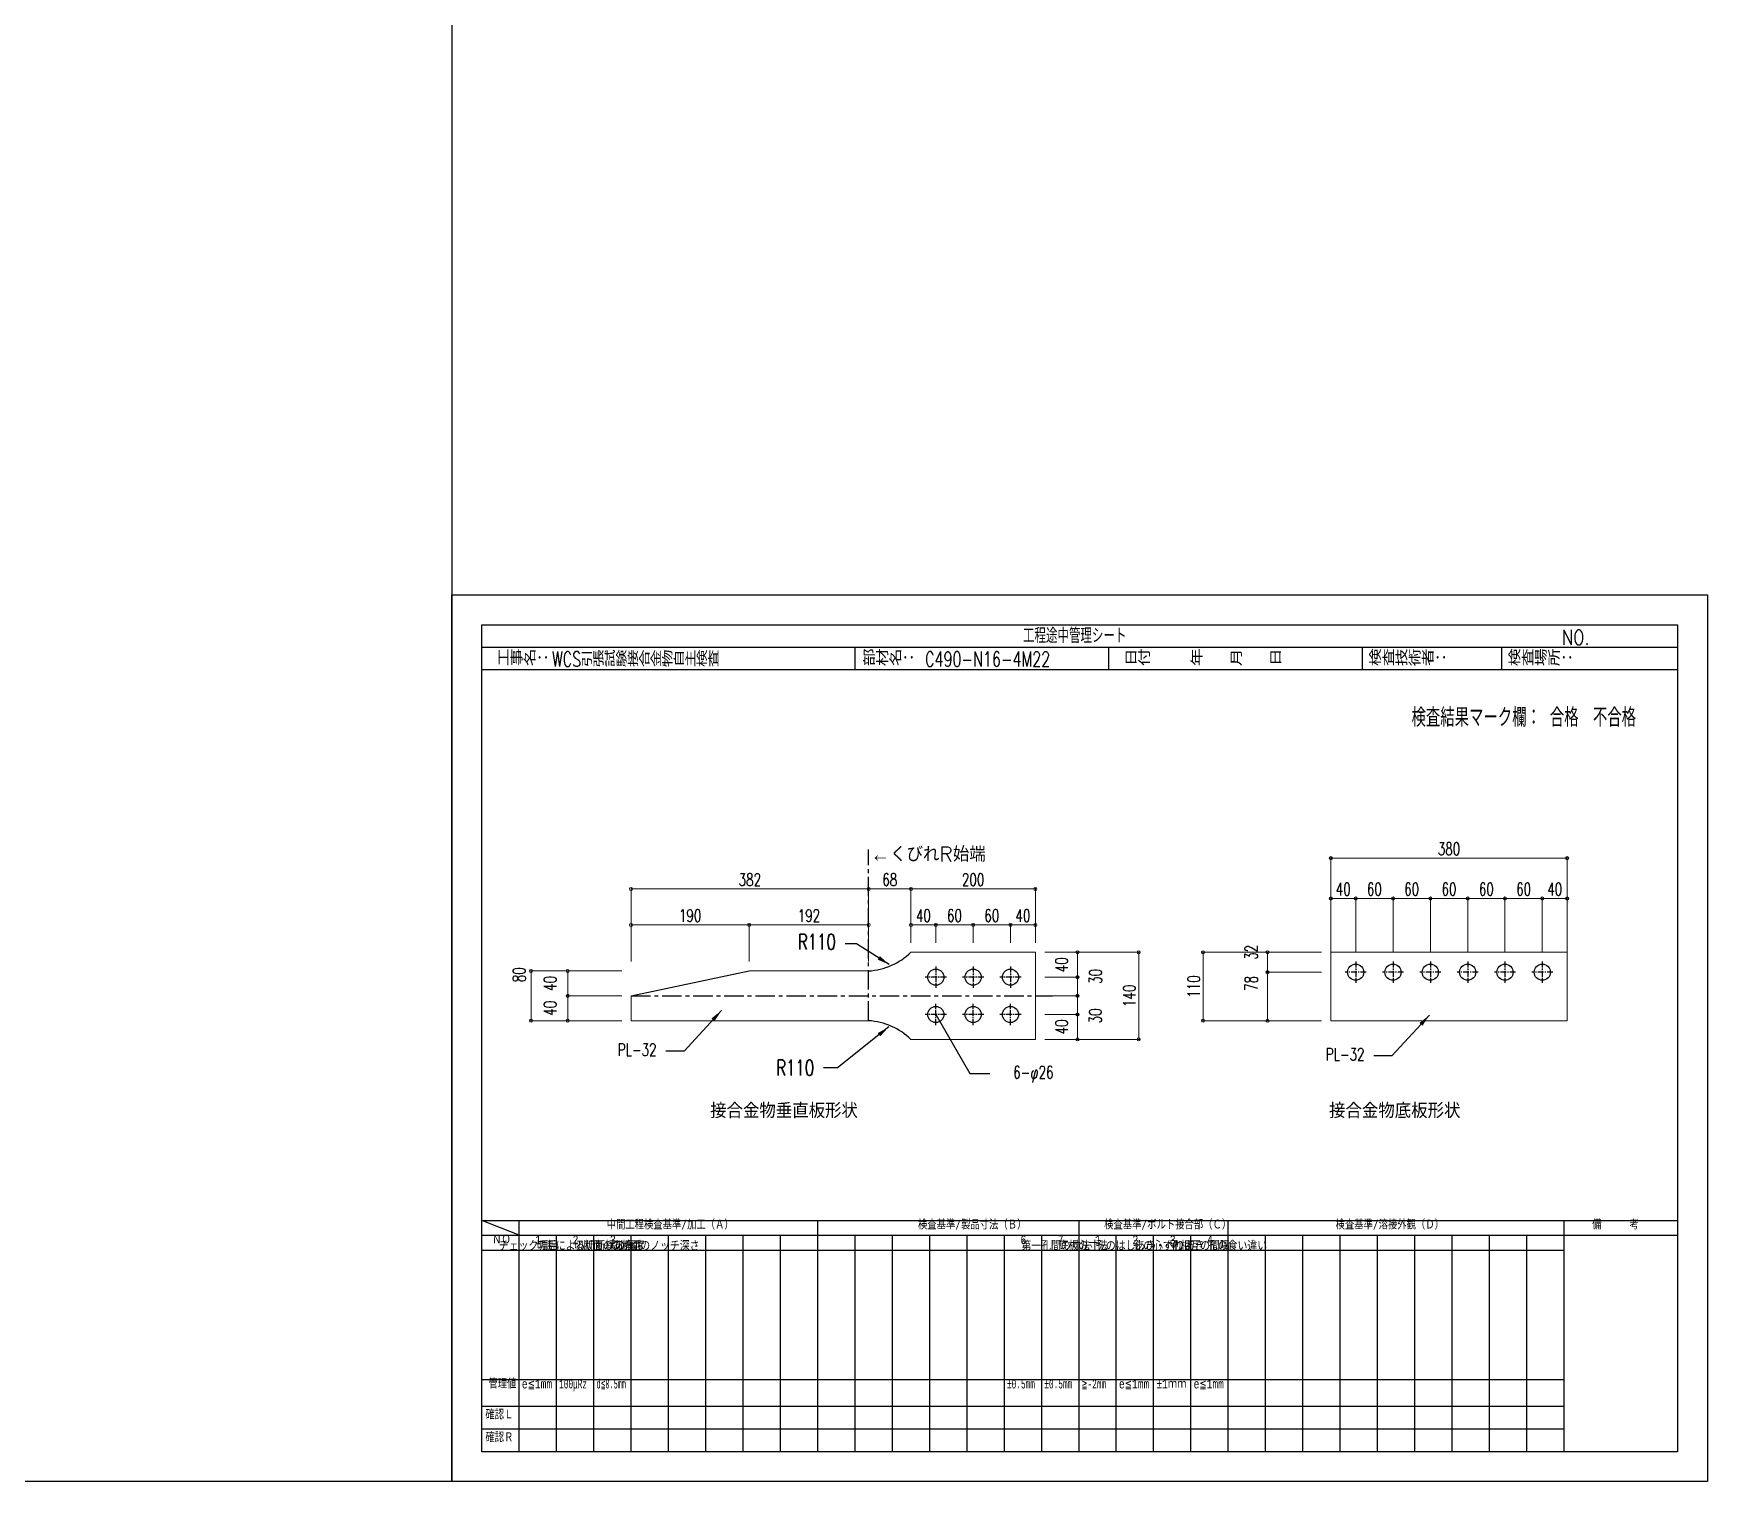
# Model space of a CAD drawing. Header units: millimetres. Extents: x 0 to 29624, y 0 to 14691.
# Drawn here: x 10516 to 13208, y 0 to 2328 of the extents above; entities that cross this region are included whole.
import ezdxf
from ezdxf.enums import TextEntityAlignment as Align

# ---------------------------------------------------------------- set-up
doc = ezdxf.new("R2010")
doc.units = ezdxf.units.MM
doc.header["$LTSCALE"] = 5
doc.linetypes.add('CENTER1', pattern=[10, 6.25, -1.25, 1.25, -1.25])
doc.linetypes.add('JIS_08_50', pattern=[53, 50, -1.125, 0.75, -1.125])
doc.layers.get('0').update_dxf_attribs({"color": 255})
doc.layers.get('DEFPOINTS').update_dxf_attribs({"color": 255})
for name, color, linetype in [('CENTER', 2, 'JIS_08_50'), ('LAYER6', 7, 'Continuous'), ('寸法', 4, 'Continuous'), ('文字', 7, 'Continuous'), ('金物', 142, 'Continuous')]:
    doc.layers.add(name, color=color, linetype=linetype)
doc.styles.add('DLSTANDARD1', font='monotxt.shx', dxfattribs={"width": 0.6, "bigfont": 'extfont'})
doc.styles.add('KANJI', font='simplex.shx', dxfattribs={"width": 0.7, "bigfont": 'extfont2.shx'})
doc.styles.get("Standard").update_dxf_attribs({"font": 'simplex.shx', "width": 0.7, "height": 2.5, "bigfont": '@extfont2.shx'})
doc.styles.add('SUNPOU', font='simplex.shx', dxfattribs={"width": 0.7, "bigfont": 'extfont2.shx'})
doc.styles.add('TATEGAKI', font='txt', dxfattribs={"bigfont": 'bigfont.shx'})
doc.dimstyles.new('コピー(2) - Standard', dxfattribs={"dimtxt": 25, "dimasz": 20, "dimexe": 0.18, "dimexo": 0.0625, "dimgap": 15, "dimtad": 1, "dimdec": 0, "dimzin": 0, "dimdsep": 46, "dimtxsty": 'Standard', "dimblk": 'DOTSMALL', "dimcen": 0.09, "dimadec": 0, "dimazin": 0, "dimtfac": 1, "dimtdec": 0, "dimtofl": 0, "dimtmove": 0, "dimatfit": 3, "dimfxl": 0, "dimtolj": 1, "dimtzin": 0, "dimarcsym": 0})
doc.dimstyles.new('一般寸法-小さめ', dxfattribs={"dimscale": 10, "dimtxt": 2, "dimasz": 0.5, "dimexe": 0.125, "dimexo": 1.5, "dimgap": 0.5, "dimtad": 1, "dimtxsty": 'KANJI', "dimblk": 'ORIGIN', "dimcen": 0, "dimclrd": 256, "dimclre": 256, "dimclrt": 256, "dimadec": 0, "dimazin": 0, "dimtfac": 1, "dimtmove": 2, "dimatfit": 2, "dimfxl": 0, "dimtolj": 2, "dimlwd": 5, "dimlwe": 5, "dimarcsym": 0})

# ---------------------------------------------------------------- blocks, each defined once
blk = doc.blocks.new('_Origin')
at = {"color": 0, "linetype": 'ByBlock', "lineweight": -2}
blk.add_line((0, 0), (-1, 0), dxfattribs=at)
blk.add_circle((0, 0), 0.5, dxfattribs=at)
blk = doc.blocks.new('*D634')
at = {"layer": 'DEFPOINTS', "color": 0}
for p in [(11316.2, 821), (11477, 821), (11477, 741)]:
    blk.add_point(p, dxfattribs=at)
at = {"layer": '寸法', "lineweight": 5}
for p, q in [((11462, 821), (11314.9, 821)), ((11316.2, 746), (11316.2, 816)), ((11462, 741), (11314.9, 741))]:
    blk.add_line(p, q, dxfattribs=at)
at = {"layer": '寸法', "lineweight": 5, "xscale": 5, "yscale": 5, "zscale": 5}
for p, rotation in [((11316.2, 821), 90), ((11316.2, 741), 270)]:
    blk.add_blockref('_Origin', p, dxfattribs=dict(at, rotation=rotation))
at = {"layer": '寸法', "linetype": 'Continuous', "insert": (11297.1, 814.9), "char_height": 20, "attachment_point": 5, "rotation": 90, "style": 'KANJI'}
blk.add_mtext('\\A2;80', dxfattribs=at)
blk = doc.blocks.new('*D636')
at = {"layer": 'DEFPOINTS', "color": 0}
for p in [(12396.6, 851), (12602, 851), (12602, 741)]:
    blk.add_point(p, dxfattribs=at)
at = {"layer": '寸法', "lineweight": 5}
for p, q in [((12587, 851), (12395.3, 851)), ((12396.6, 746), (12396.6, 846)), ((12587, 741), (12395.3, 741))]:
    blk.add_line(p, q, dxfattribs=at)
at = {"layer": '寸法', "lineweight": 5, "xscale": 5, "yscale": 5, "zscale": 5}
for p, rotation in [((12396.6, 851), 90), ((12396.6, 741), 270)]:
    blk.add_blockref('_Origin', p, dxfattribs=dict(at, rotation=rotation))
at = {"layer": '寸法', "linetype": 'Continuous', "insert": (12381.6, 796), "char_height": 20, "attachment_point": 5, "rotation": 90, "style": 'KANJI'}
blk.add_mtext('\\A2;110', dxfattribs=at)
blk = doc.blocks.new('*D635')
at = {"layer": 'DEFPOINTS', "color": 0}
for p in [(12602, 819), (12500.2, 741), (12602, 741)]:
    blk.add_point(p, dxfattribs=at)
at = {"layer": '寸法', "lineweight": 5}
for p, q in [((12587, 819), (12498.9, 819)), ((12500.2, 814), (12500.2, 746)), ((12587, 741), (12498.9, 741))]:
    blk.add_line(p, q, dxfattribs=at)
at = {"layer": '寸法', "lineweight": 5, "xscale": 5, "yscale": 5, "zscale": 5}
for p, rotation in [((12500.2, 819), 90), ((12500.2, 741), 270)]:
    blk.add_blockref('_Origin', p, dxfattribs=dict(at, rotation=rotation))
at = {"layer": '寸法', "linetype": 'Continuous', "insert": (12473.9, 801), "char_height": 20, "attachment_point": 5, "rotation": 90, "style": 'KANJI'}
blk.add_mtext('\\A2;78', dxfattribs=at)
blk = doc.blocks.new('*D637')
at = {"layer": 'DEFPOINTS', "color": 0}
for p in [(11859, 952.8), (11477, 821), (11859, 821)]:
    blk.add_point(p, dxfattribs=at)
at = {"layer": '寸法', "lineweight": 5}
for p, q in [((11477, 836), (11477, 954)), ((11482, 952.8), (11854, 952.8)), ((11859, 836), (11859, 954))]:
    blk.add_line(p, q, dxfattribs=at)
at = {"layer": '寸法', "lineweight": 5, "xscale": 5, "yscale": 5, "zscale": 5, "rotation": 180}
blk.add_blockref('_Origin', (11477, 952.8), dxfattribs=at)
at = {"layer": '寸法', "lineweight": 5, "xscale": 5, "yscale": 5, "zscale": 5}
blk.add_blockref('_Origin', (11859, 952.8), dxfattribs=at)
at = {"layer": '寸法', "linetype": 'Continuous', "insert": (11668, 967.8), "char_height": 20, "attachment_point": 5, "style": 'KANJI'}
blk.add_mtext('\\A2;382', dxfattribs=at)
blk = doc.blocks.new('*D638')
at = {"layer": 'DEFPOINTS', "color": 0}
for p in [(11859, 952.8), (11927, 852.5), (11859, 821)]:
    blk.add_point(p, dxfattribs=at)
at = {"layer": '寸法', "lineweight": 5}
for p, q in [((11859, 836), (11859, 954)), ((11922, 952.8), (11864, 952.8)), ((11927, 867.5), (11927, 954))]:
    blk.add_line(p, q, dxfattribs=at)
at = {"layer": '寸法', "lineweight": 5, "xscale": 5, "yscale": 5, "zscale": 5, "rotation": 180}
blk.add_blockref('_Origin', (11859, 952.8), dxfattribs=at)
at = {"layer": '寸法', "lineweight": 5, "xscale": 5, "yscale": 5, "zscale": 5}
blk.add_blockref('_Origin', (11927, 952.8), dxfattribs=at)
at = {"layer": '寸法', "linetype": 'Continuous', "insert": (11893, 967.8), "char_height": 20, "attachment_point": 5, "style": 'KANJI'}
blk.add_mtext('\\A2;68', dxfattribs=at)
blk = doc.blocks.new('*D639')
at = {"layer": 'DEFPOINTS', "color": 0}
for p in [(12127, 851), (12293.1, 851), (12127, 711)]:
    blk.add_point(p, dxfattribs=at)
at = {"layer": '寸法', "lineweight": 5}
for p, q in [((12142, 851), (12294.4, 851)), ((12293.1, 716), (12293.1, 846)), ((12142, 711), (12294.4, 711))]:
    blk.add_line(p, q, dxfattribs=at)
at = {"layer": '寸法', "lineweight": 5, "xscale": 5, "yscale": 5, "zscale": 5}
for p, rotation in [((12293.1, 851), 90), ((12293.1, 711), 270)]:
    blk.add_blockref('_Origin', p, dxfattribs=dict(at, rotation=rotation))
at = {"layer": '寸法', "linetype": 'Continuous', "insert": (12278.1, 781), "char_height": 20, "attachment_point": 5, "rotation": 90, "style": 'KANJI'}
blk.add_mtext('\\A2;140', dxfattribs=at)
blk = doc.blocks.new('*D652')
at = {"layer": 'DEFPOINTS', "color": 0}
for p in [(12127, 952.8), (11927, 852.5), (12127, 851)]:
    blk.add_point(p, dxfattribs=at)
at = {"layer": '寸法', "lineweight": 5}
for p, q in [((11927, 867.5), (11927, 954)), ((11932, 952.8), (12122, 952.8)), ((12127, 866), (12127, 954))]:
    blk.add_line(p, q, dxfattribs=at)
at = {"layer": '寸法', "lineweight": 5, "xscale": 5, "yscale": 5, "zscale": 5, "rotation": 180}
blk.add_blockref('_Origin', (11927, 952.8), dxfattribs=at)
at = {"layer": '寸法', "lineweight": 5, "xscale": 5, "yscale": 5, "zscale": 5}
blk.add_blockref('_Origin', (12127, 952.8), dxfattribs=at)
at = {"layer": '寸法', "linetype": 'Continuous', "insert": (12027, 967.8), "char_height": 20, "attachment_point": 5, "style": 'KANJI'}
blk.add_mtext('\\A2;200', dxfattribs=at)
blk = doc.blocks.new('*D640')
at = {"layer": 'DEFPOINTS', "color": 0}
for p in [(12127, 851), (12127, 811), (12194.7, 811)]:
    blk.add_point(p, dxfattribs=at)
at = {"layer": '寸法', "lineweight": 5}
for p, q in [((12142, 851), (12195.9, 851)), ((12194.7, 846), (12194.7, 816)), ((12142, 811), (12195.9, 811))]:
    blk.add_line(p, q, dxfattribs=at)
at = {"layer": '寸法', "lineweight": 5, "xscale": 5, "yscale": 5, "zscale": 5}
for p, rotation in [((12194.7, 851), 90), ((12194.7, 811), 270)]:
    blk.add_blockref('_Origin', p, dxfattribs=dict(at, rotation=rotation))
at = {"layer": '寸法', "linetype": 'Continuous', "insert": (12169.2, 831), "char_height": 20, "attachment_point": 5, "rotation": 90, "style": 'KANJI'}
blk.add_mtext('\\A2;40', dxfattribs=at)
blk = doc.blocks.new('*D641')
at = {"layer": 'DEFPOINTS', "color": 0}
for p in [(12127, 751), (12127, 711), (12194.7, 711)]:
    blk.add_point(p, dxfattribs=at)
at = {"layer": '寸法', "lineweight": 5}
for p, q in [((12142, 751), (12195.9, 751)), ((12194.7, 746), (12194.7, 716)), ((12142, 711), (12195.9, 711))]:
    blk.add_line(p, q, dxfattribs=at)
at = {"layer": '寸法', "lineweight": 5, "xscale": 5, "yscale": 5, "zscale": 5}
for p, rotation in [((12194.7, 751), 90), ((12194.7, 711), 270)]:
    blk.add_blockref('_Origin', p, dxfattribs=dict(at, rotation=rotation))
at = {"layer": '寸法', "linetype": 'Continuous', "insert": (12169.2, 731), "char_height": 20, "attachment_point": 5, "rotation": 90, "style": 'KANJI'}
blk.add_mtext('\\A2;40', dxfattribs=at)
blk = doc.blocks.new('*D642')
at = {"layer": 'DEFPOINTS', "color": 0}
for p in [(11375.2, 781), (11477, 781), (11477, 741)]:
    blk.add_point(p, dxfattribs=at)
at = {"layer": '寸法', "lineweight": 5}
for p, q in [((11462, 781), (11373.9, 781)), ((11375.2, 746), (11375.2, 776)), ((11462, 741), (11373.9, 741))]:
    blk.add_line(p, q, dxfattribs=at)
at = {"layer": '寸法', "lineweight": 5, "xscale": 5, "yscale": 5, "zscale": 5}
for p, rotation in [((11375.2, 781), 90), ((11375.2, 741), 270)]:
    blk.add_blockref('_Origin', p, dxfattribs=dict(at, rotation=rotation))
at = {"layer": '寸法', "linetype": 'Continuous', "insert": (11347, 761), "char_height": 20, "attachment_point": 5, "rotation": 90, "style": 'KANJI'}
blk.add_mtext('\\A2;40', dxfattribs=at)
blk = doc.blocks.new('*D643')
at = {"layer": 'DEFPOINTS', "color": 0}
for p in [(11375.2, 821), (11477, 821), (11477, 781)]:
    blk.add_point(p, dxfattribs=at)
at = {"layer": '寸法', "lineweight": 5}
for p, q in [((11462, 821), (11373.9, 821)), ((11375.2, 786), (11375.2, 816)), ((11462, 781), (11373.9, 781))]:
    blk.add_line(p, q, dxfattribs=at)
at = {"layer": '寸法', "lineweight": 5, "xscale": 5, "yscale": 5, "zscale": 5}
for p, rotation in [((11375.2, 821), 90), ((11375.2, 781), 270)]:
    blk.add_blockref('_Origin', p, dxfattribs=dict(at, rotation=rotation))
at = {"layer": '寸法', "linetype": 'Continuous', "insert": (11347, 801), "char_height": 20, "attachment_point": 5, "rotation": 90, "style": 'KANJI'}
blk.add_mtext('\\A2;40', dxfattribs=at)
blk = doc.blocks.new('_DotSmall')
at = {"color": 0, "linetype": 'ByBlock', "const_width": 0.5}
blk.add_lwpolyline([(-0.0625, 0, 1), (0.0625, 0, 1)], format="xyb", close=True, dxfattribs=at)
blk = doc.blocks.new('*D644')
at = {"layer": 'DEFPOINTS', "color": 0}
for p in [(11667, 895), (11477, 821), (11667, 821)]:
    blk.add_point(p, dxfattribs=at)
at = {"layer": '寸法', "lineweight": 5}
for p, q in [((11477, 836), (11477, 896.3)), ((11482, 895), (11662, 895)), ((11667, 836), (11667, 896.3))]:
    blk.add_line(p, q, dxfattribs=at)
at = {"layer": '寸法', "lineweight": 5, "xscale": 5, "yscale": 5, "zscale": 5, "rotation": 180}
blk.add_blockref('_Origin', (11477, 895), dxfattribs=at)
at = {"layer": '寸法', "lineweight": 5, "xscale": 5, "yscale": 5, "zscale": 5}
blk.add_blockref('_Origin', (11667, 895), dxfattribs=at)
at = {"layer": '寸法', "linetype": 'Continuous', "insert": (11572, 910), "char_height": 20, "attachment_point": 5, "style": 'KANJI'}
blk.add_mtext('\\A2;190', dxfattribs=at)
blk = doc.blocks.new('*D645')
at = {"layer": 'DEFPOINTS', "color": 0}
for p in [(11859, 895), (11667, 821), (11859, 821)]:
    blk.add_point(p, dxfattribs=at)
at = {"layer": '寸法', "lineweight": 5}
for p, q in [((11667, 836), (11667, 896.3)), ((11672, 895), (11854, 895)), ((11859, 836), (11859, 896.3))]:
    blk.add_line(p, q, dxfattribs=at)
at = {"layer": '寸法', "lineweight": 5, "xscale": 5, "yscale": 5, "zscale": 5, "rotation": 180}
blk.add_blockref('_Origin', (11667, 895), dxfattribs=at)
at = {"layer": '寸法', "lineweight": 5, "xscale": 5, "yscale": 5, "zscale": 5}
blk.add_blockref('_Origin', (11859, 895), dxfattribs=at)
at = {"layer": '寸法', "linetype": 'Continuous', "insert": (11763, 910), "char_height": 20, "attachment_point": 5, "style": 'KANJI'}
blk.add_mtext('\\A2;192', dxfattribs=at)
blk = doc.blocks.new('*D646')
at = {"layer": 'DEFPOINTS', "color": 0}
for p in [(11967, 895), (11927, 851), (11967, 851)]:
    blk.add_point(p, dxfattribs=at)
at = {"layer": '寸法', "lineweight": 5}
for p, q in [((11927, 866), (11927, 896.3)), ((11932, 895), (11962, 895)), ((11967, 866), (11967, 896.3))]:
    blk.add_line(p, q, dxfattribs=at)
at = {"layer": '寸法', "lineweight": 5, "xscale": 5, "yscale": 5, "zscale": 5, "rotation": 180}
blk.add_blockref('_Origin', (11927, 895), dxfattribs=at)
at = {"layer": '寸法', "lineweight": 5, "xscale": 5, "yscale": 5, "zscale": 5}
blk.add_blockref('_Origin', (11967, 895), dxfattribs=at)
at = {"layer": '寸法', "linetype": 'Continuous', "insert": (11947, 910), "char_height": 20, "attachment_point": 5, "style": 'KANJI'}
blk.add_mtext('\\A2;40', dxfattribs=at)
blk = doc.blocks.new('*D647')
at = {"layer": 'DEFPOINTS', "color": 0}
for p in [(12087, 895), (12027, 851), (12087, 851)]:
    blk.add_point(p, dxfattribs=at)
at = {"layer": '寸法', "lineweight": 5}
for p, q in [((12027, 866), (12027, 896.3)), ((12032, 895), (12082, 895)), ((12087, 866), (12087, 896.3))]:
    blk.add_line(p, q, dxfattribs=at)
at = {"layer": '寸法', "lineweight": 5, "xscale": 5, "yscale": 5, "zscale": 5, "rotation": 180}
blk.add_blockref('_Origin', (12027, 895), dxfattribs=at)
at = {"layer": '寸法', "lineweight": 5, "xscale": 5, "yscale": 5, "zscale": 5}
blk.add_blockref('_Origin', (12087, 895), dxfattribs=at)
at = {"layer": '寸法', "linetype": 'Continuous', "insert": (12057, 910), "char_height": 20, "attachment_point": 5, "style": 'KANJI'}
blk.add_mtext('\\A2;60', dxfattribs=at)
blk = doc.blocks.new('*D648')
at = {"layer": 'DEFPOINTS', "color": 0}
for p in [(12027, 895), (11967, 851), (12027, 851)]:
    blk.add_point(p, dxfattribs=at)
at = {"layer": '寸法', "lineweight": 5}
for p, q in [((11967, 866), (11967, 896.3)), ((11972, 895), (12022, 895)), ((12027, 866), (12027, 896.3))]:
    blk.add_line(p, q, dxfattribs=at)
at = {"layer": '寸法', "lineweight": 5, "xscale": 5, "yscale": 5, "zscale": 5, "rotation": 180}
blk.add_blockref('_Origin', (11967, 895), dxfattribs=at)
at = {"layer": '寸法', "lineweight": 5, "xscale": 5, "yscale": 5, "zscale": 5}
blk.add_blockref('_Origin', (12027, 895), dxfattribs=at)
at = {"layer": '寸法', "linetype": 'Continuous', "insert": (11997, 910), "char_height": 20, "attachment_point": 5, "style": 'KANJI'}
blk.add_mtext('\\A2;60', dxfattribs=at)
blk = doc.blocks.new('*D649')
at = {"layer": 'DEFPOINTS', "color": 0}
for p in [(12127, 895), (12087, 851), (12127, 851)]:
    blk.add_point(p, dxfattribs=at)
at = {"layer": '寸法', "lineweight": 5}
for p, q in [((12087, 866), (12087, 896.3)), ((12092, 895), (12122, 895)), ((12127, 866), (12127, 896.3))]:
    blk.add_line(p, q, dxfattribs=at)
at = {"layer": '寸法', "lineweight": 5, "xscale": 5, "yscale": 5, "zscale": 5, "rotation": 180}
blk.add_blockref('_Origin', (12087, 895), dxfattribs=at)
at = {"layer": '寸法', "lineweight": 5, "xscale": 5, "yscale": 5, "zscale": 5}
blk.add_blockref('_Origin', (12127, 895), dxfattribs=at)
at = {"layer": '寸法', "linetype": 'Continuous', "insert": (12107, 910), "char_height": 20, "attachment_point": 5, "style": 'KANJI'}
blk.add_mtext('\\A2;40', dxfattribs=at)
blk = doc.blocks.new('*D650')
at = {"layer": 'DEFPOINTS', "color": 0}
for p in [(12127, 811), (12127, 781), (12194.7, 781)]:
    blk.add_point(p, dxfattribs=at)
at = {"layer": '寸法', "lineweight": 5}
for p, q in [((12142, 811), (12195.9, 811)), ((12142, 781), (12195.9, 781)), ((12194.7, 806), (12194.7, 786))]:
    blk.add_line(p, q, dxfattribs=at)
at = {"layer": '寸法', "lineweight": 5, "xscale": 5, "yscale": 5, "zscale": 5}
for p, rotation in [((12194.7, 811), 90), ((12194.7, 781), 270)]:
    blk.add_blockref('_Origin', p, dxfattribs=dict(at, rotation=rotation))
at = {"layer": '寸法', "linetype": 'Continuous', "insert": (12223.7, 812.2), "char_height": 20, "attachment_point": 5, "rotation": 90, "style": 'KANJI'}
blk.add_mtext('\\A2;30', dxfattribs=at)
blk = doc.blocks.new('*D651')
at = {"layer": 'DEFPOINTS', "color": 0}
for p in [(12127, 781), (12127, 751), (12194.7, 751)]:
    blk.add_point(p, dxfattribs=at)
at = {"layer": '寸法', "lineweight": 5}
for p, q in [((12142, 781), (12195.9, 781)), ((12194.7, 776), (12194.7, 756)), ((12142, 751), (12195.9, 751))]:
    blk.add_line(p, q, dxfattribs=at)
at = {"layer": '寸法', "lineweight": 5, "xscale": 5, "yscale": 5, "zscale": 5}
for p, rotation in [((12194.7, 781), 90), ((12194.7, 751), 270)]:
    blk.add_blockref('_Origin', p, dxfattribs=dict(at, rotation=rotation))
at = {"layer": '寸法', "linetype": 'Continuous', "insert": (12223.4, 748.8), "char_height": 20, "attachment_point": 5, "rotation": 90, "style": 'KANJI'}
blk.add_mtext('\\A2;30', dxfattribs=at)
blk = doc.blocks.new('*D654')
at = {"layer": 'DEFPOINTS', "color": 0}
for p in [(12642, 937.5), (12602, 837), (12642, 837)]:
    blk.add_point(p, dxfattribs=at)
at = {"layer": '寸法', "linetype": 'Continuous', "lineweight": 5}
for p, q in [((12602, 852), (12602, 938.7)), ((12607, 937.5), (12637, 937.5)), ((12642, 852), (12642, 938.7))]:
    blk.add_line(p, q, dxfattribs=at)
at = {"layer": '寸法', "lineweight": 5, "xscale": 5, "yscale": 5, "zscale": 5, "rotation": 180}
blk.add_blockref('_Origin', (12602, 937.5), dxfattribs=at)
at = {"layer": '寸法', "lineweight": 5, "xscale": 5, "yscale": 5, "zscale": 5}
blk.add_blockref('_Origin', (12642, 937.5), dxfattribs=at)
at = {"layer": '寸法', "linetype": 'Continuous', "insert": (12622, 952.5), "char_height": 20, "attachment_point": 5, "style": 'KANJI'}
blk.add_mtext('\\A2;40', dxfattribs=at)
blk = doc.blocks.new('*D655')
at = {"layer": 'DEFPOINTS', "color": 0}
for p in [(12702, 937.5), (12642, 837), (12702, 837)]:
    blk.add_point(p, dxfattribs=at)
at = {"layer": '寸法', "linetype": 'Continuous', "lineweight": 5}
for p, q in [((12642, 852), (12642, 938.7)), ((12647, 937.5), (12697, 937.5)), ((12702, 852), (12702, 938.7))]:
    blk.add_line(p, q, dxfattribs=at)
at = {"layer": '寸法', "lineweight": 5, "xscale": 5, "yscale": 5, "zscale": 5, "rotation": 180}
blk.add_blockref('_Origin', (12642, 937.5), dxfattribs=at)
at = {"layer": '寸法', "lineweight": 5, "xscale": 5, "yscale": 5, "zscale": 5}
blk.add_blockref('_Origin', (12702, 937.5), dxfattribs=at)
at = {"layer": '寸法', "linetype": 'Continuous', "insert": (12672, 952.5), "char_height": 20, "attachment_point": 5, "style": 'KANJI'}
blk.add_mtext('\\A2;60', dxfattribs=at)
blk = doc.blocks.new('*D656')
at = {"layer": 'DEFPOINTS', "color": 0}
for p in [(12762, 937.5), (12702, 837), (12762, 837)]:
    blk.add_point(p, dxfattribs=at)
at = {"layer": '寸法', "linetype": 'Continuous', "lineweight": 5}
for p, q in [((12702, 852), (12702, 938.7)), ((12707, 937.5), (12757, 937.5)), ((12762, 852), (12762, 938.7))]:
    blk.add_line(p, q, dxfattribs=at)
at = {"layer": '寸法', "lineweight": 5, "xscale": 5, "yscale": 5, "zscale": 5, "rotation": 180}
blk.add_blockref('_Origin', (12702, 937.5), dxfattribs=at)
at = {"layer": '寸法', "lineweight": 5, "xscale": 5, "yscale": 5, "zscale": 5}
blk.add_blockref('_Origin', (12762, 937.5), dxfattribs=at)
at = {"layer": '寸法', "linetype": 'Continuous', "insert": (12732, 952.5), "char_height": 20, "attachment_point": 5, "style": 'KANJI'}
blk.add_mtext('\\A2;60', dxfattribs=at)
blk = doc.blocks.new('*D657')
at = {"layer": 'DEFPOINTS', "color": 0}
for p in [(12822, 937.5), (12762, 837), (12822, 837)]:
    blk.add_point(p, dxfattribs=at)
at = {"layer": '寸法', "linetype": 'Continuous', "lineweight": 5}
for p, q in [((12762, 852), (12762, 938.7)), ((12767, 937.5), (12817, 937.5)), ((12822, 852), (12822, 938.7))]:
    blk.add_line(p, q, dxfattribs=at)
at = {"layer": '寸法', "lineweight": 5, "xscale": 5, "yscale": 5, "zscale": 5, "rotation": 180}
blk.add_blockref('_Origin', (12762, 937.5), dxfattribs=at)
at = {"layer": '寸法', "lineweight": 5, "xscale": 5, "yscale": 5, "zscale": 5}
blk.add_blockref('_Origin', (12822, 937.5), dxfattribs=at)
at = {"layer": '寸法', "linetype": 'Continuous', "insert": (12792, 952.5), "char_height": 20, "attachment_point": 5, "style": 'KANJI'}
blk.add_mtext('\\A2;60', dxfattribs=at)
blk = doc.blocks.new('*D658')
at = {"layer": 'DEFPOINTS', "color": 0}
for p in [(12882, 937.5), (12822, 837), (12882, 837)]:
    blk.add_point(p, dxfattribs=at)
at = {"layer": '寸法', "linetype": 'Continuous', "lineweight": 5}
for p, q in [((12822, 852), (12822, 938.7)), ((12827, 937.5), (12877, 937.5)), ((12882, 852), (12882, 938.7))]:
    blk.add_line(p, q, dxfattribs=at)
at = {"layer": '寸法', "lineweight": 5, "xscale": 5, "yscale": 5, "zscale": 5, "rotation": 180}
blk.add_blockref('_Origin', (12822, 937.5), dxfattribs=at)
at = {"layer": '寸法', "lineweight": 5, "xscale": 5, "yscale": 5, "zscale": 5}
blk.add_blockref('_Origin', (12882, 937.5), dxfattribs=at)
at = {"layer": '寸法', "linetype": 'Continuous', "insert": (12852, 952.5), "char_height": 20, "attachment_point": 5, "style": 'KANJI'}
blk.add_mtext('\\A2;60', dxfattribs=at)
blk = doc.blocks.new('*D659')
at = {"layer": 'DEFPOINTS', "color": 0}
for p in [(12942, 937.5), (12882, 837), (12942, 837)]:
    blk.add_point(p, dxfattribs=at)
at = {"layer": '寸法', "linetype": 'Continuous', "lineweight": 5}
for p, q in [((12882, 852), (12882, 938.7)), ((12887, 937.5), (12937, 937.5)), ((12942, 852), (12942, 938.7))]:
    blk.add_line(p, q, dxfattribs=at)
at = {"layer": '寸法', "lineweight": 5, "xscale": 5, "yscale": 5, "zscale": 5, "rotation": 180}
blk.add_blockref('_Origin', (12882, 937.5), dxfattribs=at)
at = {"layer": '寸法', "lineweight": 5, "xscale": 5, "yscale": 5, "zscale": 5}
blk.add_blockref('_Origin', (12942, 937.5), dxfattribs=at)
at = {"layer": '寸法', "linetype": 'Continuous', "insert": (12912, 952.5), "char_height": 20, "attachment_point": 5, "style": 'KANJI'}
blk.add_mtext('\\A2;60', dxfattribs=at)
blk = doc.blocks.new('*D660')
at = {"layer": 'DEFPOINTS', "color": 0}
for p in [(12982, 937.5), (12942, 837), (12982, 837)]:
    blk.add_point(p, dxfattribs=at)
at = {"layer": '寸法', "linetype": 'Continuous', "lineweight": 5}
for p, q in [((12942, 852), (12942, 938.7)), ((12947, 937.5), (12977, 937.5)), ((12982, 852), (12982, 938.7))]:
    blk.add_line(p, q, dxfattribs=at)
at = {"layer": '寸法', "lineweight": 5, "xscale": 5, "yscale": 5, "zscale": 5, "rotation": 180}
blk.add_blockref('_Origin', (12942, 937.5), dxfattribs=at)
at = {"layer": '寸法', "lineweight": 5, "xscale": 5, "yscale": 5, "zscale": 5}
blk.add_blockref('_Origin', (12982, 937.5), dxfattribs=at)
at = {"layer": '寸法', "linetype": 'Continuous', "insert": (12962, 952.5), "char_height": 20, "attachment_point": 5, "style": 'KANJI'}
blk.add_mtext('\\A2;40', dxfattribs=at)
blk = doc.blocks.new('*D661')
at = {"layer": 'DEFPOINTS', "color": 0}
for p in [(12982, 1002.4), (12602, 837), (12982, 837)]:
    blk.add_point(p, dxfattribs=at)
at = {"layer": '寸法', "linetype": 'Continuous', "lineweight": 5}
for p, q in [((12602, 852), (12602, 1003.6)), ((12607, 1002.4), (12977, 1002.4)), ((12982, 852), (12982, 1003.6))]:
    blk.add_line(p, q, dxfattribs=at)
at = {"layer": '寸法', "lineweight": 5, "xscale": 5, "yscale": 5, "zscale": 5, "rotation": 180}
blk.add_blockref('_Origin', (12602, 1002.4), dxfattribs=at)
at = {"layer": '寸法', "lineweight": 5, "xscale": 5, "yscale": 5, "zscale": 5}
blk.add_blockref('_Origin', (12982, 1002.4), dxfattribs=at)
at = {"layer": '寸法', "linetype": 'Continuous', "insert": (12792, 1017.4), "char_height": 20, "attachment_point": 5, "style": 'KANJI'}
blk.add_mtext('\\A2;380', dxfattribs=at)
blk = doc.blocks.new('*D670')
at = {"layer": 'DEFPOINTS', "color": 0}
for p in [(12500.2, 851), (12602, 851), (12602, 819)]:
    blk.add_point(p, dxfattribs=at)
at = {"layer": '寸法', "lineweight": 5}
for p, q in [((12587, 851), (12498.9, 851)), ((12500.2, 824), (12500.2, 846)), ((12587, 819), (12498.9, 819))]:
    blk.add_line(p, q, dxfattribs=at)
at = {"layer": '寸法', "lineweight": 5, "xscale": 5, "yscale": 5, "zscale": 5}
for p, rotation in [((12500.2, 851), 90), ((12500.2, 819), 270)]:
    blk.add_blockref('_Origin', p, dxfattribs=dict(at, rotation=rotation))
at = {"layer": '寸法', "linetype": 'Continuous', "insert": (12473.9, 851), "char_height": 20, "attachment_point": 5, "rotation": 90, "style": 'KANJI'}
blk.add_mtext('\\A2;32', dxfattribs=at)

msp = doc.modelspace()

# ---------------------------------------------------------------- linework, layer by layer
at = {"linetype": 'Continuous', "lineweight": -3}
for p, q in [((11237.183, 1341.6), (13159.583, 1341.6)), ((11837.183, 1305.6), (11837.183, 1341.6)), ((12245.183, 1305.6), (12245.183, 1341.6)), ((12653.183, 1305.6), (12653.183, 1341.6)), ((12877.163, 1305.6), (12877.163, 1341.6)), ((11237.183, 1305.6), (13159.583, 1305.6)), ((11237.183, 420), (13159.583, 420)), ((11237.183, 396), (13159.583, 396)), ((11237.183, 372), (12977.183, 372)), ((11237.183, 164.226), (12977.183, 164.226)), ((11237.183, 121.161), (12977.183, 121.161)), ((11237.183, 84.581), (12977.183, 84.581))]:
    msp.add_line(p, q, dxfattribs=at)
for points in [[(7825.183, 2376), (11189.183, 2376), (11189.183, 0), (7825.183, 0)], [(11189.183, 1425.6), (13207.583, 1425.6), (13207.583, 0), (11189.183, 0)], [(11237.183, 1377.6), (13159.583, 1377.6), (13159.583, 48), (11237.183, 48)]]:
    msp.add_lwpolyline(points, close=True, dxfattribs=at)
at = {"layer": 'CENTER', "linetype": 'CENTER1'}
for p, q in [((11859, 741), (11859, 1016.489)), ((11477, 781), (12154.654, 781))]:
    msp.add_line(p, q, dxfattribs=at)
at = {"layer": '寸法', "linetype": 'CENTER1', "ltscale": 0.3}
for p, q in [((12642, 836), (12642, 802)), ((12702, 836), (12702, 802)), ((12762, 836), (12762, 802)), ((12822, 836), (12822, 802)), ((12882, 836), (12882, 802)), ((12942, 836), (12942, 802)), ((11984, 811), (11950, 811)), ((11967, 828), (11967, 794)), ((12044, 811), (12010, 811)), ((12027, 828), (12027, 794)), ((12104, 811), (12070, 811)), ((12087, 828), (12087, 794)), ((12659, 819), (12625, 819)), ((12719, 819), (12685, 819)), ((12779, 819), (12745, 819)), ((12839, 819), (12805, 819)), ((12899, 819), (12865, 819)), ((12959, 819), (12925, 819)), ((11967, 734), (11967, 768)), ((12027, 734), (12027, 768)), ((12087, 734), (12087, 768)), ((11984, 751), (11950, 751)), ((12044, 751), (12010, 751)), ((12104, 751), (12070, 751))]:
    msp.add_line(p, q, dxfattribs=at)
at = {"layer": '寸法'}
for p, q in [((11967, 751), (12021.644, 656.354)), ((12021.644, 656.354), (12053.791, 656.354))]:
    msp.add_line(p, q, dxfattribs=at)
at = {"layer": '寸法', "linetype": 'Continuous'}
for p, q in [((11297.183, 396), (11237.183, 420)), ((11297.183, 48), (11297.183, 420)), ((11777.183, 48), (11777.183, 420)), ((12197.183, 48), (12197.183, 420)), ((12437.183, 48), (12437.183, 420)), ((12977.183, 48), (12977.183, 420)), ((11357.183, 48), (11357.183, 396)), ((11417.183, 48), (11417.183, 396)), ((11477.183, 48), (11477.183, 396)), ((11537.183, 48), (11537.183, 396)), ((11597.183, 48), (11597.183, 396)), ((11657.183, 48), (11657.183, 396)), ((11717.183, 48), (11717.183, 396)), ((11837.183, 48), (11837.183, 396)), ((11897.183, 48), (11897.183, 396)), ((11957.183, 48), (11957.183, 396)), ((12017.183, 48), (12017.183, 396)), ((12077.183, 48), (12077.183, 396)), ((12137.183, 48), (12137.183, 396)), ((12257.183, 48), (12257.183, 396)), ((12317.183, 48), (12317.183, 396)), ((12377.183, 48), (12377.183, 396)), ((12497.183, 48), (12497.183, 396)), ((12557.183, 48), (12557.183, 396)), ((12617.183, 48), (12617.183, 396)), ((12677.183, 48), (12677.183, 396)), ((12737.183, 48), (12737.183, 396)), ((12797.183, 48), (12797.183, 396)), ((12857.183, 48), (12857.183, 396)), ((12917.183, 48), (12917.183, 396))]:
    msp.add_line(p, q, dxfattribs=at)
at = {"layer": '金物', "lineweight": 18}
for p, q in [((12127, 851), (11927, 851)), ((12127, 711), (12127, 851)), ((12602, 741), (12602, 851)), ((12602, 851), (12982, 851)), ((12982, 851), (12982, 741)), ((11859, 821), (11667, 821)), ((11477, 781), (11477, 741)), ((11859, 741), (11477, 741)), ((12982, 741), (12602, 741)), ((12127, 711), (11927, 711))]:
    msp.add_line(p, q, dxfattribs=at)
at = {"layer": '金物'}
msp.add_line((11477, 781), (11667, 821), dxfattribs=at)
at = {"layer": '金物', "ltscale": 2.5}
for centre in [(11967, 811), (12027, 811), (12087, 811), (12642, 819), (12702, 819), (12762, 819), (12822, 819), (12882, 819), (12942, 819), (11967, 751), (12027, 751), (12087, 751)]:
    msp.add_circle(centre, 13, dxfattribs=at)
at = {"layer": '金物', "ltscale": 2}
for centre, start, end in [((11851.21, 930.724), 274.060941, 313.550946), ((11851.21, 631.276), 46.449054, 85.939059)]:
    msp.add_arc(centre, 110, start, end, dxfattribs=at)

# ---------------------------------------------------------------- texts
at = {"layer": 'LAYER6', "color": 0, "linetype": 'Continuous', "lineweight": -3, "style": 'SUNPOU', "width": 0.7}
for s, height, p in [('工程途中管理シート', 24, (12107.08, 1348.156)), ('検査結果マーク欄： 合格\u3000不合格', 30, (12731.789, 1213.678))]:
    msp.add_text(s, height=height, dxfattribs=at).set_placement(p)
at = {"layer": 'LAYER6', "color": 0, "linetype": 'Continuous', "lineweight": -3, "width": 0.8}
for s, p in [('NO.', (12973.456, 1345.325)), ('工事名：', (11261.188, 1312.156)), ('部材名：', (11849.083, 1312.156)), ('日付\u3000\u3000\u3000年\u3000\u3000月\u3000\u3000日', (12269.914, 1312.156)), ('検査技術者：', (12662.629, 1312.156)), ('検査場所：', (12886.609, 1312.156))]:
    msp.add_text(s, height=24, dxfattribs=at).set_placement(p)
at = {"layer": 'LAYER6', "color": 0, "linetype": 'Continuous', "lineweight": -3, "char_height": 24, "attachment_point": 1}
for s, insert, width in [('WCS引張試験接合金物自主検査', (11349.897, 1334.459), 554.57968), ('C490-N16-4M22 ', (11949.897, 1334.459), 261.15579)]:
    msp.add_mtext(s, dxfattribs=dict(at, insert=insert, width=width))
at = {"layer": '寸法', "ltscale": 4, "style": 'SUNPOU'}
msp.add_text('←くびれR始端', height=24, dxfattribs=at).set_placement((11862.139, 996.833))
for s, p in [('接合金物垂直板形状', (11604.183, 584.293)), ('接合金物底板形状', (12599.183, 584.293))]:
    msp.add_text(s, height=24, rotation=360, dxfattribs=at).set_placement(p)
at = {"layer": '寸法', "width": 98.97993}
for s, insert, char_height, attachment_point in [('\\A1;R110', (11806.219, 855.326), 25, 9), ('{PL-32}', (11518.047, 704.343), 20, 3), ('R110', (11771.461, 677.928), 25, 3), ('{PL-32}', (12656.172, 696.922), 20, 3), ('6-φ26', (12156.178, 668.078), 20, 3)]:
    msp.add_mtext(s, dxfattribs=dict(at, insert=insert, char_height=char_height, attachment_point=attachment_point))
at = {"layer": '文字', "color": 0, "linetype": 'Continuous', "ltscale": 6, "style": 'DLSTANDARD1'}
for s, width, p in [('中間工程検査基準/加工（Ａ）', 0.74375, (11437.851, 401.145)), ('検査基準/製品寸法（Ｂ）', 0.74375, (11938.32, 401.145)), ('検査基準/ボルト接合部（Ｃ）', 0.74375, (12237.617, 401.145)), ('検査基準/溶接外観（Ｄ）', 0.74375, (12609.646, 401.145)), ('備\u3000\u3000\u3000考', 0.74375, (13022.192, 401.145)), ('ＮＯ', 0.74375, (11253.66, 377.145)), ('1', 0.74375, (11323.107, 377.145)), ('2', 0.74375, (11383.107, 377.145)), ('3', 0.74375, (11443.107, 377.145)), ('6', 0.74375, (12103.107, 377.145)), ('7', 0.74375, (12163.107, 377.145)), ('1', 0.74375, (12223.107, 377.145)), ('2', 0.74375, (12283.107, 377.145)), ('3', 0.74375, (12343.107, 377.145)), ('4', 0.74375, (12403.107, 377.145)), ('管理値', 0.74375, (11247.772, 145.37)), ('e≦1mm', 0.74375, (11301.439, 145.37)), ('100μRz', 0.6, (11361.439, 145.37)), ('d≦0.5mm', 0.5, (11421.439, 145.37)), ('±0.5mm', 0.6, (12081.439, 145.37)), ('±0.5mm', 0.6, (12141.439, 145.37)), ('≧-2mm', 0.6, (12201.439, 145.37)), ('e≦1mm', 0.74375, (12261.439, 145.37)), ('±1ｍｍ', 0.74375, (12321.439, 145.37)), ('e≦1mm', 0.74375, (12381.439, 145.37)), ('確認Ｌ', 0.74375, (11242.896, 95.756)), ('確認Ｒ', 0.74375, (11242.896, 59.175))]:
    msp.add_text(s, height=14.4, dxfattribs=dict(at, width=width)).set_placement(p, align=Align.BOTTOM_LEFT)
at = {"layer": '文字', "color": 0, "linetype": 'Continuous', "ltscale": 6, "style": 'TATEGAKI'}
for s, p in [('チェック項目', (11264.468, 367.004)), ('切断による切断縁の角度', (11324.468, 367.004)), ('切断面のあらさ', (11384.468, 367.004)), ('切断面のノッチ深さ', (11444.468, 367.004)), ('第一孔間の寸法', (12104.468, 367.004)), ('底板の寸法', (12164.468, 367.004)), ('孔のはしあき・へりあき', (12224.468, 367.004)), ('孔の心ずれ', (12284.468, 367.004)), ('孔相互の間隔', (12344.468, 367.004)), ('孔の食い違い', (12404.468, 367.004))]:
    msp.add_text(s, height=14.4, dxfattribs=at).set_placement(p, align=Align.BOTTOM_LEFT)

# ---------------------------------------------------------------- dimensions: what is measured, and where the dimension line sits
at = {"layer": '寸法', "linetype": 'Continuous'}
for base, p1, p2, picture, middle in [((12982, 1002.357), (12602, 837), (12982, 837), '*D661', (12792, 1017.357)), ((12642, 937.479), (12602, 837), (12642, 837), '*D654', (12622, 952.479)), ((12702, 937.479), (12642, 837), (12702, 837), '*D655', (12672, 952.479)), ((12762, 937.479), (12702, 837), (12762, 837), '*D656', (12732, 952.479)), ((12822, 937.479), (12762, 837), (12822, 837), '*D657', (12792, 952.479)), ((12882, 937.479), (12822, 837), (12882, 837), '*D658', (12852, 952.479)), ((12942, 937.479), (12882, 837), (12942, 837), '*D659', (12912, 952.479)), ((12982, 937.479), (12942, 837), (12982, 837), '*D660', (12962, 952.479))]:
    dim = msp.add_linear_dim(base=base, p1=p1, p2=p2, dimstyle='一般寸法-小さめ', dxfattribs=at)
    dim.commit()
    dim.dimension.update_dxf_attribs({"geometry": picture, "text_midpoint": middle})
at = {"layer": '寸法'}
for base, p1, p2, picture, middle in [((11859, 952.795), (11477, 821), (11859, 821), '*D637', (11668, 967.795)), ((11859, 952.795), (11927, 852.5), (11859, 821), '*D638', (11893, 967.795)), ((12127, 952.795), (11927, 852.5), (12127, 851), '*D652', (12027, 967.795)), ((11667, 895.022), (11477, 821), (11667, 821), '*D644', (11572, 910.022)), ((11859, 895.022), (11667, 821), (11859, 821), '*D645', (11763, 910.022)), ((11967, 895.022), (11927, 851), (11967, 851), '*D646', (11947, 910.022)), ((12027, 895.022), (11967, 851), (12027, 851), '*D648', (11997, 910.022)), ((12087, 895.022), (12027, 851), (12087, 851), '*D647', (12057, 910.022)), ((12127, 895.022), (12087, 851), (12127, 851), '*D649', (12107, 910.022))]:
    dim = msp.add_linear_dim(base=base, p1=p1, p2=p2, dimstyle='一般寸法-小さめ', dxfattribs=at)
    dim.commit()
    dim.dimension.update_dxf_attribs({"geometry": picture, "text_midpoint": middle})
for base, p1, p2, angle, picture, middle in [((12500.192, 851), (12602, 819), (12602, 851), 90, '*D670', (12473.942, 851)), ((12194.654, 811), (12127, 851), (12127, 811), 90, '*D640', (12169.248, 831)), ((11316.164, 821), (11477, 741), (11477, 821), 270, '*D634', (11297.132, 814.927)), ((11375.192, 821), (11477, 781), (11477, 821), 270, '*D643', (11347.037, 801)), ((12194.654, 781), (12127, 811), (12127, 781), 90, '*D650', (12223.726, 812.204)), ((12500.192, 741), (12602, 819), (12602, 741), 90, '*D635', (12473.942, 801)), ((11375.192, 781), (11477, 741), (11477, 781), 270, '*D642', (11347.037, 761)), ((12194.654, 751), (12127, 781), (12127, 751), 90, '*D651', (12223.393, 748.797)), ((12194.654, 711), (12127, 751), (12127, 711), 90, '*D641', (12169.248, 731))]:
    dim = msp.add_linear_dim(base=base, p1=p1, p2=p2, angle=angle, dimstyle='一般寸法-小さめ', dxfattribs=at)
    dim.commit()
    dim.dimension.update_dxf_attribs({"geometry": picture, "text_midpoint": middle, "dimtype": 160})
for base, p1, p2, picture, middle in [((12293.12, 851), (12127, 711), (12127, 851), '*D639', (12278.12, 781)), ((12396.573, 851), (12602, 741), (12602, 851), '*D636', (12381.573, 796))]:
    dim = msp.add_linear_dim(base=base, p1=p1, p2=p2, angle=270, dimstyle='一般寸法-小さめ', dxfattribs=at)
    dim.commit()
    dim.dimension.update_dxf_attribs({"geometry": picture, "text_midpoint": middle})

# ---------------------------------------------------------------- leaders
at = {"layer": '寸法', "annotation_type": 0, "has_hookline": 1, "hookline_direction": 1}
for points, text_width in [([(11892.159, 831.263), (11839.493, 864.852), (11821.219, 864.852)], 55.833), ([(11622.357, 757.353), (11562.212, 691.843), (11533.047, 691.843)], 65.333), ([(11891.336, 730.937), (11808.854, 665.428), (11786.461, 665.428)], 55.833), ([(12760.482, 749.932), (12700.337, 684.422), (12671.172, 684.422)], 65.333)]:
    msp.add_leader(points, dimstyle='コピー(2) - Standard', override={"dimgap": 15, "dimtad": 0}, dxfattribs=dict(at, text_width=text_width))

doc.saveas('drawing.dxf')
